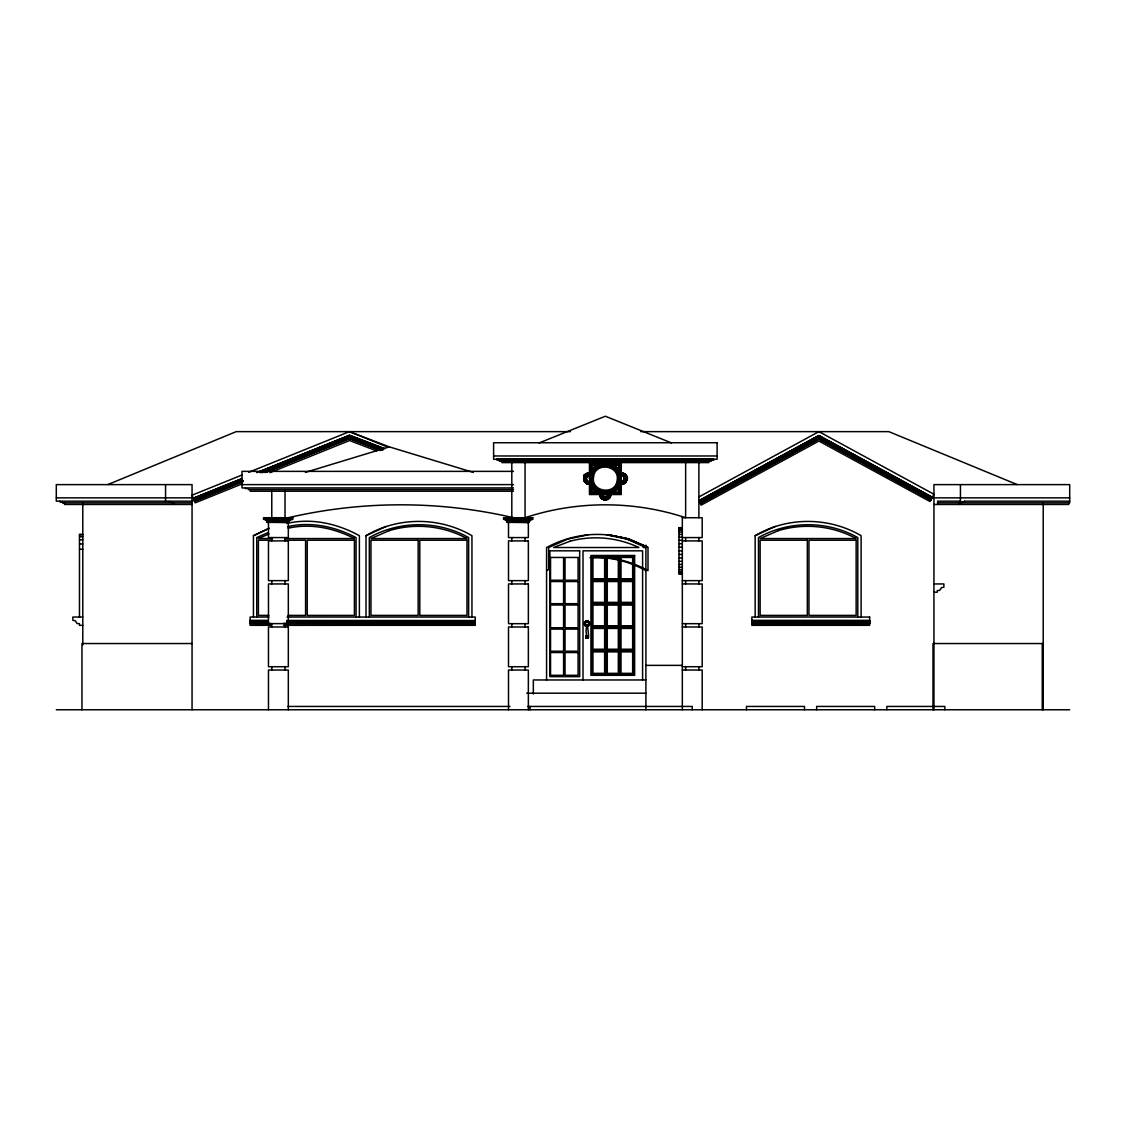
<?xml version="1.0" encoding="UTF-8"?>
<svg xmlns="http://www.w3.org/2000/svg" width="1126" height="1126" viewBox="0 0 1126 1126"><rect width="100%" height="100%" fill="white"/><g stroke="black" fill="none" stroke-linecap="round" stroke-linejoin="round"><path stroke-width="1.5" d="M601.678 494.525A3.659 3.659 0 0 0 605.352 498.185A3.659 3.659 0 0 0 609.011 494.525C608.716 498.888 601.946 499.001 601.805 494.525C601.354 499.24 609.265 499.226 609.011 494.525L601.678 494.525L602.79 496.003M622.27 474.778L622.059 475.552C617.4 473.947 626.563 474.609 625.24 478.634A3.997 3.997 0 0 1 620.736 482.604C617.597 498.128 592.726 498.086 589.883 482.308L588.94 482.378C593.416 476.411 585.056 468.951 586.28 481.055C588.926 484.039 592.121 481.759 587.997 482.125M621.228 479.268C617.85 468.402 630.912 481.59 621.242 482.421C620.736 481.745 620.862 472.47 620.581 474.088M589.574 476.734L590.432 484.124L594.57 490.317M585.787 636.317C591.432 634.402 584.422 641.285 586.365 635.74C589.503 634.825 588.124 639.948 585.9 637.696C586.266 629.406 590.432 649.463 587.49 625.634C589.517 624.86 588.884 621.186 586.407 621.932C588.236 620.412 590.981 622.903 585.773 621.58M603.508 497.706C602.677 494.145 603.578 498.536 606.815 497.073L608.181 494.525L606.886 497.199M608.012 496.059L608.42 494.525L608.519 496.355M584.816 622.143C583.535 620.342 586.505 628.66 585.056 625.493C583.127 623.691 585.239 620.229 587.73 621.13M621.242 474.637C619.582 475.059 622.903 475.805 620.82 475.031C620.159 470.105 629.476 477.382 625.803 481.14C610.545 489.669 634.487 481.886 625.352 474.525C619.033 474.342 618.695 468.05 613.656 465.094C606.379 460.365 595.612 463.11 591.516 470.795C591.263 473.722 577.638 477.677 586.815 473.455M601.931 494.525L602.016 495.426L602.058 494.525C601.931 498.677 608.814 498.719 608.519 494.525L608.673 495.426L608.885 494.525M621.13 480.535L621.228 478.001M590.305 472.878C590.798 475.946 583.24 477.157 587.448 481.224L589.771 481.801L590.517 484.349L587.153 483.983L584.746 482.055L583.915 476.833L583.634 478.634L583.915 480.436L584.746 475.214M620.412 473.582L625.352 474.525L626.774 476.833L626.774 480.436M608.195 461.984L609.011 462.744L601.678 462.744A3.659 3.659 0 0 1 601.72 462.167M587.533 625.409L585.112 625.521C581.354 620.525 591.53 619.567 589.334 624.874C587.181 628.899 581.692 623.325 585.844 621.27M608.786 497.974L610.137 494.525L608.786 497.974C605.858 501.056 600.482 498.635 600.313 494.525L600.946 497.059M609.884 497.143L610.785 494.525C611.291 497.636 605.394 501.633 610.236 497.016M621.017 472.821L621.58 473.441L620.454 473.708M602.269 494.525L602.199 495.37L602.424 494.525M601.467 463.222L601.397 463.87C620.285 458.423 627.998 488.712 609.307 493.385C587.758 499.367 583.24 463.096 605.352 463.349L600.693 464.306M618.765 471.794L617.527 469.781L620.102 474.679L620.102 482.59L616.147 489.444L612.178 492.062M287.792 522.689L290.325 519.79L292.352 519.382A4.8 3.392 90 0 0 291.901 519.311L292.239 519.353M527.841 522.689C529.136 521.014 535.174 517.439 529.065 519.367M592.755 482.73L592.755 474.539M588.602 625.76C591.15 623.917 588.377 619.666 585.661 621.397C585.633 628.561 583.029 620.806 587.533 621.932M585.9 637.696L586.111 635.909M588.18 637.457C582.916 636.767 593.05 635.12 585.717 636.584M602.509 462.744L601.805 461.787M608.336 494.525L607.013 496.819M609.785 497.748L610.785 494.525L610.559 496.214M586.491 477.41L586.322 479.155L585.759 477.114M623.551 480.957C626.52 479.226 621.707 474.693 622.833 475.862L623.241 475.172M608.673 495.426L608.758 494.525M584.76 476.945L583.859 477.128C584.295 471.71 596.907 471.681 585.773 474.947L584.535 477.776L584.943 481.238L588.11 483.659L590.362 483.927L590.123 483.181M590.46 476.284L591.023 473.976L590.066 478.634L591.023 483.293L590.024 482.744L590.488 484.264L589.447 484.039C591.826 482.97 587.983 476.974 590.066 474.285M623.649 476.228L624.409 479.479L620.792 482.35L620.525 473.919M585.534 622.228L584.704 622.354M586.407 625.409L589.137 625.197M610.405 495.876L610.588 494.525L609.771 495.961M624.353 473.75C630.476 476.65 624.93 486.784 620.37 483.8C626.281 484.56 628.688 475.974 622.861 473.694L620.173 472.92L621.453 475.468M589.475 624.508L588.828 621.819L587.645 621.144L587.251 621.876M626.633 480.014L626.76 477.213M587.659 484.166L590.517 484.349L586.857 483.138L584.943 481.238L584.422 477.283L585.773 474.947L590.094 472.85M589.475 478.634L590.334 473.413L586.562 473.624L588.546 472.892M590.235 474.581L590.235 482.688M589.869 478.634C590.643 452.441 631.32 463.588 618.892 486.46M591.277 478.634C590.587 460.562 620.102 460.562 619.413 478.634C620.102 496.707 590.587 496.707 591.277 478.634L592.107 478.634L592.529 482.069L591.755 482.28M599.328 466.84C584.718 473.286 594.641 496.946 609.433 491.232M591.995 478.634L592.445 475.172M584.774 622.396L585.154 623.677L584.324 623.677L584.535 622.622M587.659 637.105C587.04 639.554 589.208 636.021 586.787 637.597C586.773 634.585 583.972 626.408 589.503 624.353L588.701 624.24M587.8 622.045L588.94 623.142L588.405 625.113M589.377 623.677L588.082 625.606M588.025 637.527L588.18 636.908M620.525 483.335L621.214 478.634L620.412 478.634L620.581 483.181M620.736 482.604L624.057 481.464L625.24 478.634A3.997 3.997 0 0 0 620.736 474.665L621.242 475.355M588.912 482.59L589.771 481.829L588.94 482.378M624.705 480.633C618.751 480.492 619.793 489.416 626.844 480.07L626.436 478.634M610.827 494.525L610.053 495.792L609.996 494.525L621.242 494.525L621.242 484.447L620.187 484.307L620.848 482.125L623.649 481.041M610.531 495.919L610.742 494.525M608.04 495.398L608.223 494.525M289.424 521.296L266.89 521.549L289.452 521.028L266.806 521.028L264.469 519.311M529.473 521.296L506.925 521.549L529.487 521.028L506.841 521.028L504.392 519.311M608.49 495.37L608.631 494.525L608.322 495.327M585.9 622.199L585.112 621.819L586.505 621.059M588.039 625.141L587.336 626.225M610.25 495.834L610.489 494.525M603.649 499.747C611.798 500.423 597.779 500.282 599.905 494.525L600.13 496.214L600.693 494.525L589.447 494.525L589.447 483.842L585.773 482.308L584.253 478.634M961.9 502.013L961.14 502.829L964.461 501.169L1069.7 501.169M590.179 473.891C588.814 477.114 591.389 473.23 589.447 473.427L589.447 462.744L600.693 462.744L600.749 462.012L600.552 462.744M600.918 495.961L600.425 494.525C601.748 497.171 599.496 497.678 602.86 499.409M586.421 477.382L589.771 475.468L588.997 475.256L590.615 472.667L590.277 478.634L589.447 478.634M620.876 482.027C624.606 483.969 626.112 474.229 621.242 474.848M587.139 481.632C581.072 477.677 594.317 472.16 586.604 476.453M713.391 460.027L713.814 459.281L496.918 459.281L500.225 460.942L710.506 460.942L713.785 459.45L710.506 460.942M597.99 464.545L591.924 471.794L594.542 467.825M616.147 489.444L618.765 485.475M617.935 482.73L617.935 474.539M619.666 483.293L620.229 480.985M624.367 479.155L624.001 480.225M610.053 495.792L610.376 494.525M620.116 484.476L621.552 481.787M585.9 478.17L587.364 475.932M586.294 477.325L586.604 480.816M589.447 484.447L588.11 483.659M601.467 494.047L600.693 492.963L606.647 494.469L613.656 492.175M601.706 492.231L601.917 491.429M608.983 465.038L608.772 465.84L614.726 469.246L617.147 472.624M616.147 467.825L609.222 463.222M602.114 498.959L603.93 499.803L601.903 497.974M604.395 498.072C604.761 496.425 607.125 497.748 604.901 497.326M623.03 484.166L626.281 479.929M587.631 626.126L586.294 626.197L586.688 625.465M627.055 478.634L623.776 474.342M585.759 637.457L587.378 638.175L586.463 637.415M586.913 482.927L586.815 483.814L589.672 484.447M589.883 472.836L590.024 474.525L591.797 470.316M620.074 484.602L620.665 482.744L618.892 486.953M620.665 482.744L618.582 487.417L618.582 491.879L612.699 492.724M623.044 473.131L624.663 473.933L623.044 473.131L623.002 473.962M583.634 478.634L584.464 478.634L585.337 474.525M586.97 636.204L588.039 636.134M586.97 637.626L587.575 638.09M964.419 501.323L963.814 502.041M590.503 472.948L588.011 473.244M623.002 483.307L620.257 484.124L622.861 483.575M621.594 484.025L620.806 484.433M611.362 490.429L614.712 487.994L618.132 482.055L618.934 482.28M592.149 475.102L595.682 468.979L601.805 465.446M608.8 491.527C614.514 490.021 618.512 484.476 618.61 478.634L619.413 478.634M624.198 480.338L624.536 479.521M589.419 624.325L588.236 625.873L585.267 625.366M587.913 482.322L586.491 479.859L585.759 480.155M586.463 477.593L587.012 475.468M710.562 460.787L711.913 460.055M590.728 472.413L592.107 469.852L592.107 465.39L596.555 465.39L598.483 464.292M619.962 484.856L616.119 490.317M586.97 638.245L585.801 637.232M591.009 471.78L594.57 466.952M619.68 485.489L615.162 491.133M597.99 492.724L597.709 491.865L598.511 492.062L594.542 489.444L597.709 491.865M598.314 490.823L598.722 490.106M612.375 466.445L611.967 467.163C619.356 471.175 620.989 482.322 614.88 488.163M603.226 498.677L601.481 498.382L599.876 494.525L600.44 495.834M591.263 471.287L595.527 466.136M619.441 485.982L618.582 486.277M593.543 472.624C596.316 467.206 602.889 464.123 608.8 465.728M617.147 484.644L611.981 490.134L612.375 490.823M588.039 637.696L587.322 637.26L587.279 638.09M603.93 499.803L606.759 499.803L610.067 497.256L606.21 499.944M608.082 498.297L608.068 499.254M584.436 623.677L584.929 623.677M588.771 623.959L589.531 622.988L589.011 623.677M625.352 482.744L626.239 481.379M623.874 483.814L625.972 481.224L626.478 477.297M588.588 622.847L589.503 622.988M587.322 636.303L587.476 636.415M585.421 474.595L585.126 476.157M596.555 465.39L591.685 470.738L590.108 474.553L592.107 470.992M609.743 497.059L606.661 499.423M609.996 497.213L606.731 499.719M618.751 486.376L613.079 492.034L609.349 493.582M587.012 481.801L587.505 481.168L589.954 482.604A3.997 3.997 0 0 1 585.45 478.634A3.997 3.997 0 0 1 589.954 474.665M591.516 470.795L590.784 472.287L590.784 464.067L598.99 464.067L597.033 465.094M619.173 486.474L619.919 484.982L619.919 493.202L611.7 493.202L617.02 489.416M623.72 480.591L623.241 482.097M587.955 484.222L584.267 481.281L585.773 482.308M594.697 489.289L593.669 489.416M595.401 488.585L595.978 487.994L593.543 484.644M618.16 475.2L614.712 469.275L615.289 468.683M615.992 467.98L616.119 466.952M601.467 498.41L601.2 496.636M602.748 497.115L603.339 496.538L602.171 496.355M622.481 475.721L624.057 475.805M586.027 637.851L586.618 637.26L586.365 638.09M593.669 467.853L597.413 464.897L602.748 462.955M625.085 475.454L625.943 475.214M613.191 492.456L614.205 490.823M587.688 473.962L588.518 473.736M594.134 467.417L594.697 467.98L597.709 465.404M612.98 491.865L615.992 489.289L616.569 489.852L614.134 491.879M624.311 483.448L625.043 482.195M585.506 474.693L586.66 473.807M595.809 469.092C602.649 461.843 616.077 465.432 618.371 475.144M612.277 490.64C618.723 486.967 621.088 478.1 617.344 471.71M613.234 492.301L616.499 489.796M588.279 625.943L588.884 625.493L587.8 625.296M587.322 476.284L589.897 474.919M586.28 481.055L587.744 481.309M712.265 460.168L713.448 459.985L496.918 459.281M585.126 481.112L584.436 481.534L583.704 479.549M596.484 466.445L598.511 465.207M592.107 486.277L593.163 487.488L591.924 485.475L591.516 486.474M593.163 485.672L593.881 485.25M616.809 472.005L617.527 471.597M625.099 479.662L624.325 479.465L624.705 476.636M546.574 570.699L548.672 569.531L548.672 547.518L567.659 539.115L587.955 534.822M612.206 492.977L613.276 492.372L609.222 494.047M713.18 460.154L496.96 459.507L713.729 459.591M626.422 475.988L625.577 476.157M698.767 497.016L818.898 431.638L933.947 494.258L929.992 501.52L818.898 441.068L701.174 505.124L698.796 500.76L818.898 435.523L932.328 497.242M698.993 501.098L818.898 435.621L932.286 497.326M699.119 501.337L818.898 436.142L932.061 497.72M699.274 501.619L818.898 436.522L931.906 498.016M699.457 501.957L818.898 436.944L931.723 498.354M699.654 502.309L818.898 437.409L931.526 498.705M699.767 502.534L818.898 437.704L931.399 498.931M699.893 502.759L818.898 437.986L931.286 499.156M700.006 502.956L818.898 438.253L931.075 499.536M700.105 503.139L818.898 438.493M700.189 503.308L818.898 438.704L930.991 499.705M700.259 503.449L818.898 438.887L930.85 499.958M700.386 503.674L818.898 439.126L930.794 500.071M698.796 500.76L818.898 435.523L818.898 439.168M585.661 637.119L586.252 636.908M253.434 617.048L253.434 535.695L269.17 528.15M366.006 617.048L366.006 535.695C397.999 516.51 439.858 516.848 471.949 535.695L471.949 617.048M755.166 617.048L755.166 535.695C787.158 516.51 829.032 516.848 861.108 535.695L861.108 617.048M61.17 502.041L62.915 502.829L192.053 502.829M497.284 459.985L500.225 460.942M622.171 483.533L620.412 483.687M587.744 475.96L589.771 475.468L589.025 475.468M624.24 483.335L620.257 484.124M253.434 535.695L268.945 528.544M366.006 535.695L386.176 526.391M755.166 535.695L775.335 526.391M61.268 501.999L59.65 501.323L60.255 502.041M267.805 532.682L256.742 537.581L256.742 617.048M269.114 533.907L258.403 538.552L272.365 538.552M108.11 484.476L236.207 431.638L570.446 431.638M597.413 464.897L606.647 462.8M597.61 465.235L605.352 463.152L609.349 463.687M588.053 473.413C584.732 474.243 583.001 478.409 584.774 481.337M612.094 490.317C603.606 495.82 591.474 488.529 591.685 478.634M613.163 492.189L605.352 494.286L601.298 493.751M586.393 621.51L584.816 623.086L585.393 625.254M587.209 637.795L587.842 636.683M242.343 474.876L192.053 495.187L195.15 502.858L242.273 483.828M248.762 472.287L349.44 431.638L389.315 446.867L473.201 472.371M256.742 472.639L349.482 435.227L349.51 438.746M260.036 471.512L349.482 435.298M193.433 498.607L242.203 478.916M260.078 471.695L349.482 435.607L383.178 448.472M193.531 498.846L242.259 479.169M260.134 471.963L349.482 435.889L383.093 448.725M193.658 499.156L242.357 479.493M260.205 472.287L349.496 436.241L382.995 449.049M193.799 499.508L242.456 479.859M260.289 472.667L349.496 436.649L382.882 449.401M193.954 499.888L242.554 480.267M262.006 472.413L349.496 437.085L382.741 449.795M194.038 500.127L242.625 480.506M262.048 472.667L349.496 437.367L382.671 450.034M194.136 500.352L242.681 480.746M263.723 472.258L349.496 437.634L381.01 449.668M194.221 500.563L242.752 480.971M263.78 472.484L349.51 437.873L380.672 449.781M194.305 500.76L242.808 481.182M265.44 472.047L349.51 438.113L380.56 450.175M194.432 501.084L242.85 481.365M265.511 472.385L349.51 438.31M194.531 501.323L242.92 481.647M265.539 472.512L349.51 438.605L380.433 450.569M269.902 472.681L349.524 440.533L376.746 450.935M539.143 442.954L605.352 416.24L671.546 442.954M498.354 460.21L497.523 460.14M605.352 499.395L606.787 498.959M305.413 472.371L389.315 446.867M586.843 626.239L586.449 625.634M587.49 621.707L586.97 621.017M498.565 460.112L499.747 460.281M618.132 475.2L618.934 474.989M620.102 474.679L620.665 474.525C619.37 471.822 624.508 473.793 625.183 474.947M625.099 477.593L624.226 477.593L625.24 478.634M626.281 477.34L626.985 477.72M601.256 466.037L609.433 466.037M609.996 492.963L605.352 493.906L609.307 493.385L607.941 494.314M623.551 476.312L621.242 475.045M286.947 523.463C311.508 517.678 337.589 523.66 359.377 535.695L359.377 617.048M287.566 526.672C310.72 521.239 335.309 526.602 356.069 537.581L356.069 617.048M288.214 528.207C310.579 523.055 334.281 528.136 354.409 538.552L284.582 538.552M605.352 500.014L605.352 499.184L604.085 499.226L606.604 499.226M288.326 517.721C362.15 500.521 439.647 500.521 513.47 517.721M589.447 483.842L590.235 483.561M589.137 475.482L587.913 474.947M589.447 472.821L588.11 473.61M589.883 484.433L590.024 482.744L591.685 486.531M601.242 463.307L610.475 463.588M605.352 464.771C595.105 464.475 587.955 476.847 593.346 485.559M585.492 479.155L586.674 480.155M601.256 491.232L608.786 491.457L608.983 492.231M605.352 492.484L608.927 492.02M609.447 493.962L604.043 494.469M606.14 497.495L603.803 497.199M606.703 499.592L603.986 499.592M590.094 484.419L590.334 483.856M620.806 472.836L623.537 473.286L620.187 472.948L621.313 473.638M586.66 483.462L590.517 484.349L589.447 484.335M586.294 479.929C586.421 482.083 591.629 482.125 588.222 481.576M621.622 472.934L620.187 472.948L625.409 474.736M589.869 475.031L588.968 475.088L589.813 475.242M589.236 481.801L589.883 482.308L589.011 481.886M589.447 484.039L590.39 484.025M589.447 484.208L590.46 484.194M640.807 431.638L888.836 431.638L1016.933 484.476M493.596 455.974L717.093 455.974M497.073 459.732L713.659 459.732M499.761 460.295L710.844 460.393M499.902 460.421L710.647 460.647M609.307 463.87L605.352 463.574L605.352 462.744L611.7 464.067L619.919 464.067L619.919 472.287L616.569 467.417L612.699 464.545M513.47 471.372L241.977 471.372L241.977 487.924L513.47 487.924M241.977 484.616L513.47 484.616M513.47 489.585L248.593 489.585L247.847 488.768M513.47 491.232L250.254 491.232L250.254 489.585M600.214 493.681L605.352 494.497L598.99 493.202L590.784 493.202L590.784 484.982L594.134 489.852L598.483 492.977M56.3 497.861L192.053 497.861M933.947 497.861L1069.7 497.861M192.053 501.169L56.3 501.169L56.3 484.616L192.053 484.616L192.053 709.76M960.436 501.169L937.62 501.169L937.62 504.476M937.62 502.829L1069.7 502.829L1069.7 484.616L933.947 484.616L933.947 709.76M192.053 504.476L64.576 504.476L64.576 502.829M933.947 504.476L1068.743 504.476L1068.743 502.829M682.328 517.721L702.188 517.721L702.188 537.581L682.328 537.581M265.384 519.48L290.874 519.48M505.419 519.48L530.909 519.48M265.919 519.79L290.325 519.79M505.968 519.79L530.374 519.79M266.158 519.987L290.1 519.987M506.207 519.987L530.135 519.987M266.369 520.212L289.889 520.212M506.404 520.212L529.924 520.212M266.552 520.465L289.706 520.465M506.587 520.465L529.741 520.465M266.693 520.747L289.565 520.747M506.742 520.747L529.6 520.747M289.368 521.549L266.806 521.028L266.989 521.788L289.269 521.788M529.403 521.549L506.841 521.028L507.024 521.788L529.304 521.788M266.989 521.788L289.129 522M507.024 521.788L529.178 522M267.115 522L288.96 522.197M507.164 522L529.009 522.197M267.284 522.197L288.763 522.365M507.333 522.197L528.812 522.365M267.481 522.365L288.552 522.506M507.53 522.365L528.587 522.506M682.328 527.658L679.006 527.658L679.006 574.007L682.328 574.007M679.006 527.939L682.328 527.939M679.006 528.784L682.328 528.784M679.006 530.177L682.328 530.177M679.006 532.077L682.328 532.077M82.789 534.273L79.482 534.273L79.482 617.048M679.006 534.442L682.328 534.442M79.482 534.892L82.789 534.892M617.118 536.511C593.261 531.345 567.94 536.032 546.574 547.518L546.574 680.203M79.482 536.736L82.789 536.736M679.006 537.215L682.328 537.215M79.482 539.776L82.789 539.776M272.379 540.213L258.403 540.213L258.403 615.387L268.875 615.387M284.611 540.213L305.582 540.213L305.582 615.387L288.101 615.387M679.006 540.311L682.328 540.311M682.328 540.902L702.188 540.902L702.188 580.636L682.328 580.636M679.006 543.675L682.328 543.675M79.482 543.957L82.789 543.957M679.006 547.208L682.328 547.208M643.087 547.518L645.902 547.518L626.929 539.115L606.618 534.822M79.482 549.207L82.789 549.207M679.006 550.825L682.328 550.825M679.006 554.456L682.328 554.456M606.618 557.454L618.315 557.454L618.315 578.905L606.618 578.905M679.006 557.989L682.328 557.989M679.006 561.353L682.328 561.353M679.006 564.45L682.328 564.45M679.006 567.222L682.328 567.222M679.006 569.587L682.328 569.587M679.006 571.487L682.328 571.487M679.006 572.867L682.328 572.867M679.006 573.725L682.328 573.725M606.618 581.551L618.315 581.551L618.315 602.354L606.618 602.354M682.328 583.944L702.188 583.944L702.188 623.677L682.328 623.677M933.947 583.944L943.884 583.944L943.884 587.251L941.505 587.617L939.689 590.418L937.268 590.559L937.268 592.22L933.947 592.22M606.618 605L618.315 605L618.315 625.789L606.618 625.789M82.789 617.048L72.852 617.048L72.852 620.356L75.231 620.736L77.047 623.523L79.482 623.677L79.482 625.324L82.789 625.324M268.945 617.048L250.113 617.048L250.113 625.324L271.225 625.324M287.06 617.048L475.256 617.048L475.256 625.324L283.541 625.324M250.113 620.356L267.707 620.356M287.06 620.468L475.256 620.553M751.858 620.356L869.652 620.398M250.113 620.736L267.707 620.736M287.06 620.736L475.256 620.736M751.858 620.736L869.652 620.736M250.113 620.975L267.707 620.975M287.06 620.975L475.256 620.975M751.858 620.975L869.652 620.975M250.113 621.285L267.707 621.285M287.06 621.285L475.256 621.285M751.858 621.285L869.652 621.285M250.113 621.636L267.707 621.636M287.06 621.636L475.256 621.636M751.858 621.636L869.652 621.636M250.113 622.016L267.707 622.016M287.06 622.016L475.256 622.016M751.858 622.016L869.652 622.016M250.113 622.284L267.707 622.284M287.06 622.284L475.256 622.284M751.858 622.284L869.652 622.284M250.113 622.537L267.707 622.537M287.06 622.537L475.256 622.537M751.858 622.537L869.652 622.537M250.113 622.791L267.707 622.791M287.06 622.791L475.256 622.791M751.858 622.791L869.652 622.791M250.113 623.016L267.707 623.016M287.06 623.016L475.256 623.016M751.858 623.016L869.652 623.016M250.113 623.227L267.707 623.227M287.06 623.227L475.256 623.227M751.858 623.227L869.652 623.227M250.113 623.396L271.225 623.523M283.541 623.396L475.256 623.523M751.858 623.396L869.652 623.523M250.113 623.621L475.256 623.663M751.858 623.663L869.652 623.621M682.328 626.985L702.188 626.985L702.188 666.719L682.328 666.719M606.618 628.435L618.315 628.435L618.315 649.238L606.618 649.238M585.647 636.908L586.477 636.908M192.053 643.537L81.959 643.537L81.959 709.76M606.618 651.884L618.315 651.884L618.315 673.334L606.618 673.334M645.902 665.367L682.328 665.367M682.328 670.026L702.188 670.026L702.188 709.76M645.902 679.963L533.33 679.963L533.33 693.982M526.715 693.194L645.902 693.194M287.707 706.438L509.965 706.438M527.63 706.438L692.251 706.438L692.251 709.76M56.3 709.76L1069.7 709.76M588.997 482.012L589.813 482.027M621.622 484.405L620.187 484.307L621.242 484.447M601.397 493.385L602.987 493.512M589.447 473.061L590.432 473.145M622.298 472.92L621.242 472.821L621.242 462.744L609.996 462.744L609.94 462.012L610.137 462.744M588.405 622.228L588.434 621.453M585.534 625.113L585.492 624.747M625.577 481.112L626.309 481.421M585.492 478.114L586.28 478.634M620.299 484.025L621.608 484.194M605.352 464.982C625.24 464.433 621.017 497.523 601.861 491.654M605.352 494.117L597.61 492.034L591.797 486.46M586.97 621.439L588.912 622.551M588.448 622.594L588.997 621.974M608.941 535.005L617.231 536.609M620.553 537.257L629.026 539.115L646.324 546.574M620.468 537.186L627.196 538.538L646.746 546.814M608.716 534.822L629.026 539.115L647.999 547.518L647.999 570.699C630.518 560.664 610.109 556.075 590.01 557.651C609.419 556.554 628.984 561.128 645.902 570.699M607.463 498.677L609.222 498.41M612.178 465.207L613.191 464.813M607.702 463.757L609.996 464.306M603.902 498.959L604.62 499.128M591.755 474.989L592.558 475.2M608.11 495.271L608.885 495.468M586.35 636.556L586.435 635.711L586.463 636.415M588.391 484.349L585.421 482.674M589.447 473.427L590.235 473.708M349.482 435.171L384.909 448.725M349.482 435.396L383.234 448.303M349.51 438.478L380.504 450.316M349.44 431.638L386.795 446.712M609.447 463.307L613.656 465.094M608.927 465.249L615.148 468.838M601.763 492.02L595.541 488.431M601.256 493.878L594.275 489.697L590.39 482.646M597.033 492.175L601.242 493.962M604.029 499.423L601.763 498.114M507.756 522.506L508.502 522.689L508.502 537.581L528.361 537.581L528.361 522.689M267.707 522.506L268.467 522.689L268.467 537.581L288.326 537.581L288.326 522.689M171.433 502.013L172.179 502.829M62.169 502.013L62.915 502.829M611.7 464.067L614.134 465.39L618.582 465.39L618.582 469.852M592.107 487.417L592.107 491.879L596.555 491.879L598.99 493.202M818.898 435.846L932.187 497.495M645.902 546.349L647.591 547.278M645.902 569.503L647.168 570.22M245.918 488.797L245.369 488.234M169.364 501.957L168.956 501.478M612.206 464.292L617.02 467.853M593.163 471.597L593.881 472.005M616.809 485.25L617.527 485.672M587.265 481.464L588.068 481.942M611.362 466.84L614.712 469.275M599.328 490.429L595.978 487.994M601.58 497.27L602.903 498.748M613.079 465.235L618.751 470.893M585.633 482.449L586.745 483.307M585.365 482.73L586.562 483.645M597.413 492.372L592.839 488.445M601.551 498.325L602.663 499.184M623.368 476.284L624.001 477.03M617.85 468.824L616.569 467.417L619.441 471.287M593.669 485.376L595.809 488.163M600.805 497.143L601.636 498.227M584.619 481.421L585.506 482.575M623.494 476.368L624.015 477.114M625.31 474.82L626.633 477.255M591.263 485.982L590.024 482.744L590.573 484.476M598.314 466.445L598.722 467.163M619.68 471.78L619.089 470.696L620.665 474.525L620.116 472.793M591.009 485.489L591.6 486.559L590.728 484.856M619.962 472.413L619.089 470.696L620.665 474.525M618.892 470.316L620.018 472.54M590.671 484.729L591.797 486.953M622.059 481.717L622.27 482.491M601.706 465.038L601.917 465.84M606.084 497.298L606.295 498.072M586.196 479.057L586.421 479.887M625.929 476.945L626.155 477.776M619.666 473.976L620.623 478.634M608.11 461.998L608.181 462.561M599.876 494.525L600.074 495.933M620.299 474.623L620.82 478.634M590.066 478.634L590.587 482.59M583.873 478.634L584.07 480.07M602.579 495.271L602.509 494.525M608.673 461.843L608.758 462.744M600.552 494.525L600.637 495.792M608.49 461.899L608.519 462.744M1043.211 503.111L1043.211 709.76L1043.084 643.537L933.004 643.537L933.004 709.76M1042.254 643.537L1042.254 709.76M960.436 484.616L960.436 502.829M959.493 502.829L959.493 504.476M944.869 709.76L944.869 706.438L886.838 706.438L886.838 709.76M874.691 709.76L874.691 706.438L816.646 706.438L816.646 709.76M857.801 617.048L857.801 537.581C827.427 520.437 788.862 520.437 758.474 537.581L758.474 617.048M804.499 709.76L804.499 706.438L746.468 706.438L746.468 709.76M708.859 460.942L708.859 462.603L501.886 462.603L501.886 460.942M698.88 461.379L698.88 517.721M698.88 537.581L698.88 540.902M698.88 580.636L698.88 583.944M698.88 623.677L698.88 626.985M698.88 666.719L698.88 670.026M685.635 461.379L685.635 517.721C633.811 500.535 576.878 500.535 525.054 517.721L525.054 462.603M685.635 537.581L685.635 540.902M685.635 580.636L685.635 583.944M685.635 623.677L685.635 626.985M685.635 666.719L685.635 670.026M682.328 517.115L682.328 709.76M645.902 545.139L645.902 709.76M642.594 679.963L642.594 550.825L583.001 550.825L583.001 679.963M607.28 557.454L607.28 578.905M607.28 581.551L607.28 602.354M607.28 605L607.28 625.789M607.28 628.435L607.28 649.238M607.28 651.884L607.28 673.334M606.618 556.793L606.618 579.566M606.618 580.889L606.618 603.015M606.618 604.338L606.618 626.45M606.618 627.773L606.618 649.899M606.618 651.222L606.618 673.995M605.352 464.559L605.352 465.39M605.352 491.879L605.352 492.709M605.352 497.368L605.352 498.185M530.022 706.438L530.022 709.76M528.361 709.76L528.361 670.026L508.502 670.026L508.502 709.76M525.054 537.581L525.054 540.902M525.054 580.636L525.054 583.944M525.054 623.677L525.054 626.985M525.054 666.719L525.054 670.026M511.809 462.603L511.809 517.721M511.809 537.581L511.809 540.902M511.809 580.636L511.809 583.944M511.809 623.677L511.809 626.985M511.809 666.719L511.809 670.026M468.641 617.048L468.641 537.581C438.253 520.437 399.688 520.437 369.314 537.581L369.314 617.048M288.326 623.677L288.326 583.944L268.467 583.944L268.467 623.677M288.326 709.76L288.326 670.026L268.467 670.026L268.467 709.76M285.019 489.838L285.019 517.721M285.019 537.581L285.019 540.902M285.019 580.636L285.019 583.944M285.019 623.677L285.019 626.985M285.019 666.719L285.019 670.026M271.774 489.838L271.774 517.721M271.774 537.581L271.774 540.902M271.774 580.636L271.774 583.944M271.774 623.677L271.774 626.985M271.774 666.719L271.774 670.026M173.84 502.829L173.84 504.476M165.564 484.616L165.564 501.169M82.789 503.111L82.789 644.959M608.336 535.019A99.735 99.735 0 0 1 611.77 535.497M613.487 535.779A99.735 99.735 0 0 1 616.879 536.44M620.257 537.215A99.735 99.735 0 0 1 645.902 547.518M608.969 462.167A3.659 3.659 0 0 1 609.011 462.744M593.571 476.762C590.503 491.823 615.387 495.764 617.118 480.492C620.187 465.446 595.302 461.505 593.571 476.762M602.016 461.843L601.931 462.744L602.016 461.843M602.494 461.984L602.269 462.744L602.494 461.984M389.343 530.585L370.961 538.552L466.98 538.552C443.348 525.729 415.086 522.83 389.343 530.585M778.502 530.585L760.134 538.552L856.14 538.552C832.522 525.729 804.245 522.83 778.502 530.585M242.09 478.55L193.292 498.255L242.09 478.578M570.08 541.198L553.612 547.518L638.864 547.518C617.527 537.355 592.909 535.089 570.08 541.198M621.608 473.075L620.257 473.145L621.608 473.075M717.093 442.729L493.596 442.729L493.596 459.281L717.093 459.281L717.093 442.729M292.76 517.721L263.498 517.721L263.498 519.382L292.76 519.382L292.76 517.721M532.795 517.721L503.533 517.721L503.533 519.382L532.795 519.382L532.795 517.721M354.409 540.213L307.229 540.213L307.229 615.387L354.409 615.387L354.409 540.213M418.154 540.213L370.961 540.213L370.961 615.387L418.154 615.387L418.154 540.213M466.98 540.213L419.801 540.213L419.801 615.387L466.98 615.387L466.98 540.213M807.314 540.213L760.134 540.213L760.134 615.387L807.314 615.387L807.314 540.213M856.14 540.213L808.961 540.213L808.961 615.387L856.14 615.387L856.14 540.213M288.326 540.902L268.467 540.902L268.467 580.636L288.326 580.636L288.326 540.902M528.361 540.902L508.502 540.902L508.502 580.636L528.361 580.636L528.361 540.902M579.679 550.825L549.882 550.825L549.882 676.642L579.679 676.642L579.679 550.825M634.642 555.47L590.939 555.47L590.939 675.318L634.642 675.318L634.642 555.47M605.295 556.793L592.262 556.793L592.262 579.566L605.295 579.566L605.295 556.793M618.976 556.793L605.957 556.793L605.957 579.566L618.976 579.566L618.976 556.793M633.319 556.793L620.299 556.793L620.299 579.566L633.319 579.566L633.319 556.793M563.577 557.454L550.544 557.454L550.544 580.228L563.577 580.228L563.577 557.454M578.074 557.454L565.041 557.454L565.041 580.228L578.074 580.228L578.074 557.454M604.634 557.454L592.923 557.454L592.923 578.905L604.634 578.905L604.634 557.454M632.657 557.454L620.961 557.454L620.961 578.905L632.657 578.905L632.657 557.454M605.295 580.889L592.262 580.889L592.262 603.015L605.295 603.015L605.295 580.889M618.976 580.889L605.957 580.889L605.957 603.015L618.976 603.015L618.976 580.889M633.319 580.889L620.299 580.889L620.299 603.015L633.319 603.015L633.319 580.889M563.577 581.551L550.544 581.551L550.544 603.677L563.577 603.677L563.577 581.551M578.074 581.551L565.041 581.551L565.041 603.677L578.074 603.677L578.074 581.551M604.634 581.551L592.923 581.551L592.923 602.354L604.634 602.354L604.634 581.551M632.657 581.551L620.961 581.551L620.961 602.354L632.657 602.354L632.657 581.551M528.361 583.944L508.502 583.944L508.502 623.677L528.361 623.677L528.361 583.944M605.295 604.338L592.262 604.338L592.262 626.45L605.295 626.45L605.295 604.338M618.976 604.338L605.957 604.338L605.957 626.45L618.976 626.45L618.976 604.338M633.319 604.338L620.299 604.338L620.299 626.45L633.319 626.45L633.319 604.338M563.577 605L550.544 605L550.544 627.773L563.577 627.773L563.577 605M578.074 605L565.041 605L565.041 627.773L578.074 627.773L578.074 605M604.634 605L592.923 605L592.923 625.789L604.634 625.789L604.634 605M632.657 605L620.961 605L620.961 625.789L632.657 625.789L632.657 605M869.652 617.048L751.858 617.048L751.858 625.324L869.652 625.324L869.652 617.048M288.326 626.985L268.467 626.985L268.467 666.719L288.326 666.719L288.326 626.985M528.361 626.985L508.502 626.985L508.502 666.719L528.361 666.719L528.361 626.985M605.295 627.773L592.262 627.773L592.262 649.899L605.295 649.899L605.295 627.773M618.976 627.773L605.957 627.773L605.957 649.899L618.976 649.899L618.976 627.773M633.319 627.773L620.299 627.773L620.299 649.899L633.319 649.899L633.319 627.773M604.634 628.435L592.923 628.435L592.923 649.238L604.634 649.238L604.634 628.435M632.657 628.435L620.961 628.435L620.961 649.238L632.657 649.238L632.657 628.435M563.577 629.096L550.544 629.096L550.544 651.222L563.577 651.222L563.577 629.096M578.074 629.096L565.041 629.096L565.041 651.222L578.074 651.222L578.074 629.096M605.295 651.222L592.262 651.222L592.262 673.995L605.295 673.995L605.295 651.222M618.976 651.222L605.957 651.222L605.957 673.995L618.976 673.995L618.976 651.222M633.319 651.222L620.299 651.222L620.299 673.995L633.319 673.995L633.319 651.222M604.634 651.884L592.923 651.884L592.923 673.334L604.634 673.334L604.634 651.884M632.657 651.884L620.961 651.884L620.961 673.334L632.657 673.334L632.657 651.884M563.577 652.545L550.544 652.545L550.544 675.318L563.577 675.318L563.577 652.545M578.074 652.545L565.041 652.545L565.041 675.318L578.074 675.318L578.074 652.545M532.387 519.382L531.936 519.311A4.8 3.392 90 0 1 532.387 519.382M608.42 462.744L608.322 461.941L608.336 462.744M600.285 495.876L600.102 494.525L600.285 495.876M596.484 489.571A14.075 14.075 0 0 0 619.244 480.83A14.075 14.075 0 0 0 600.299 465.502A14.075 14.075 0 0 0 596.484 489.571"/></g></svg>
